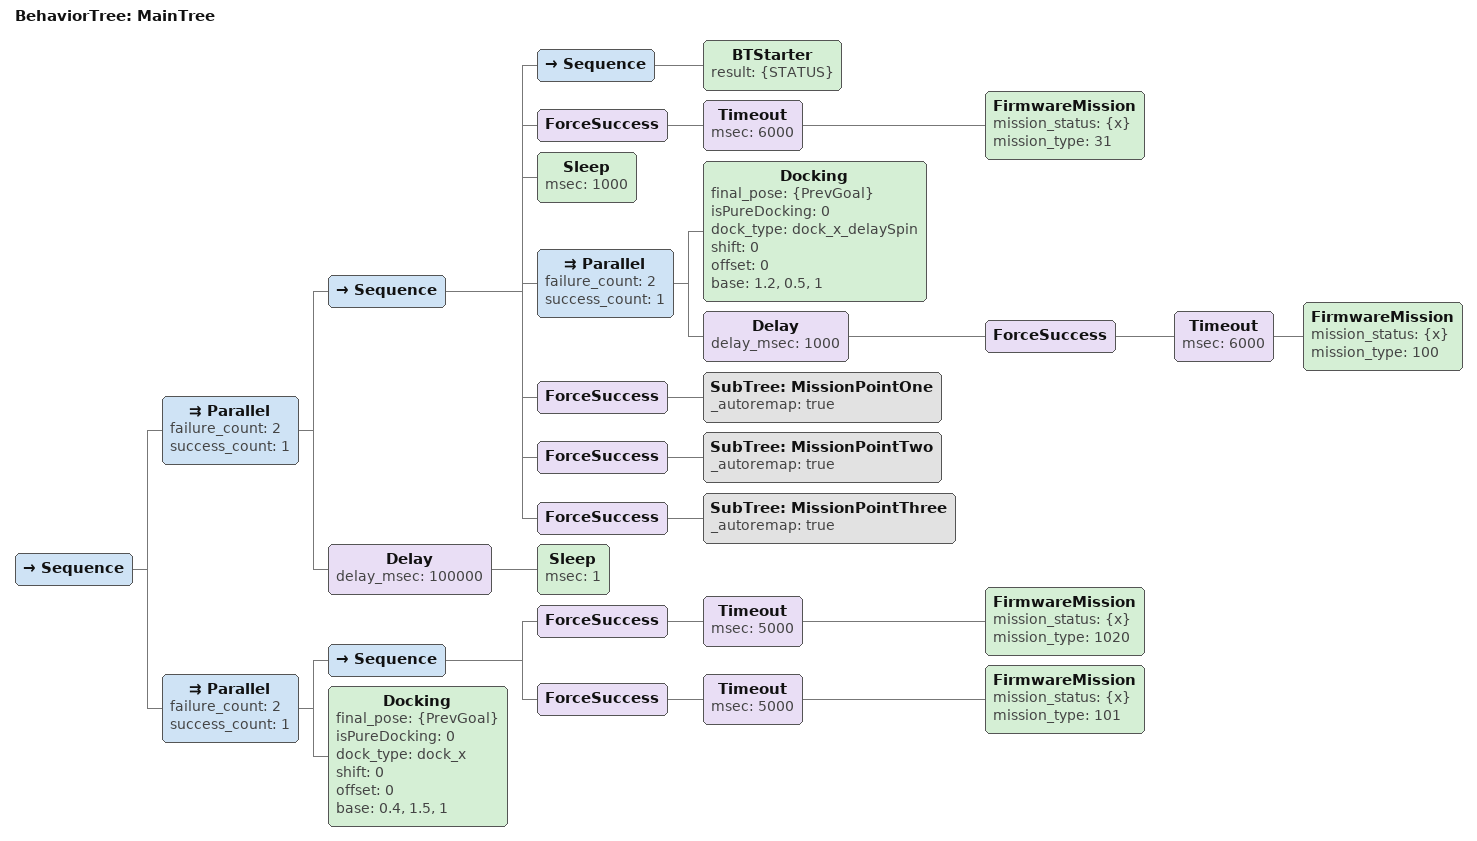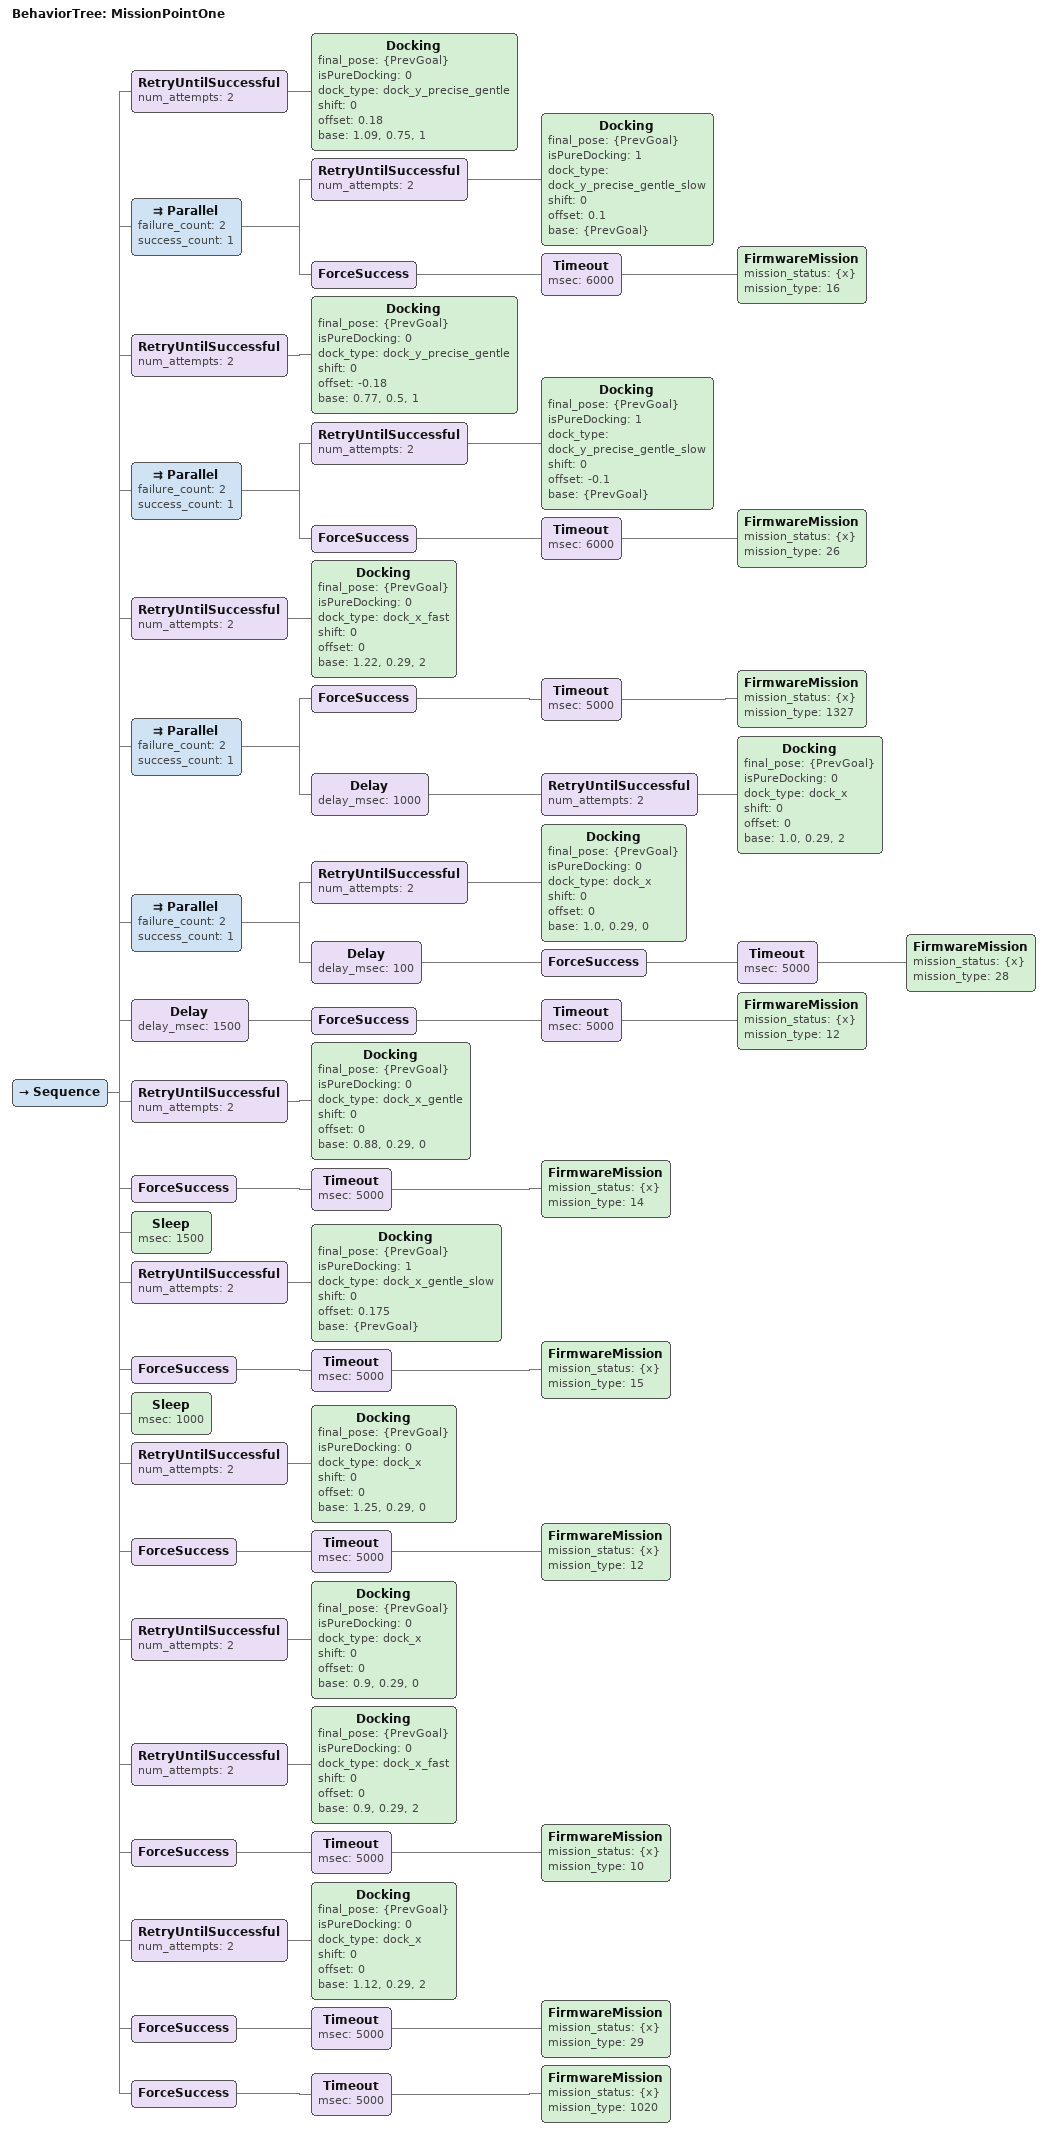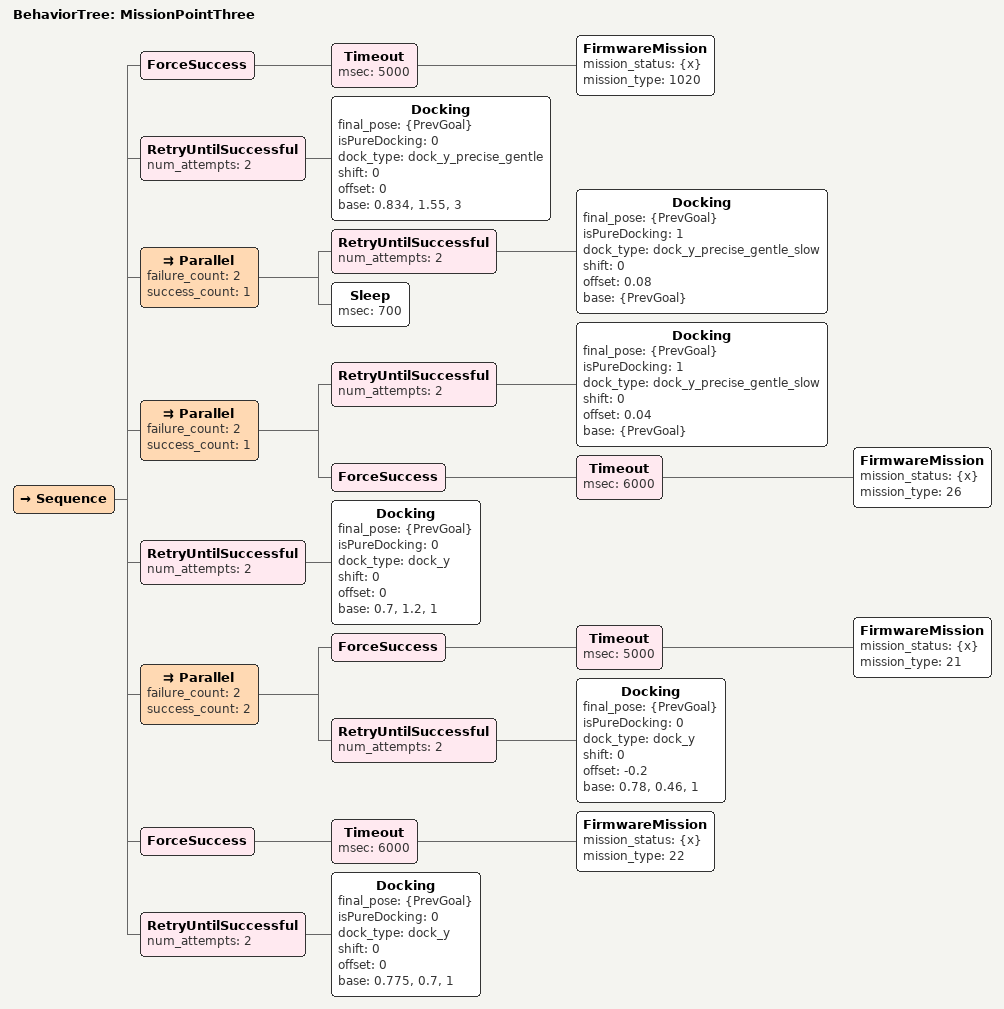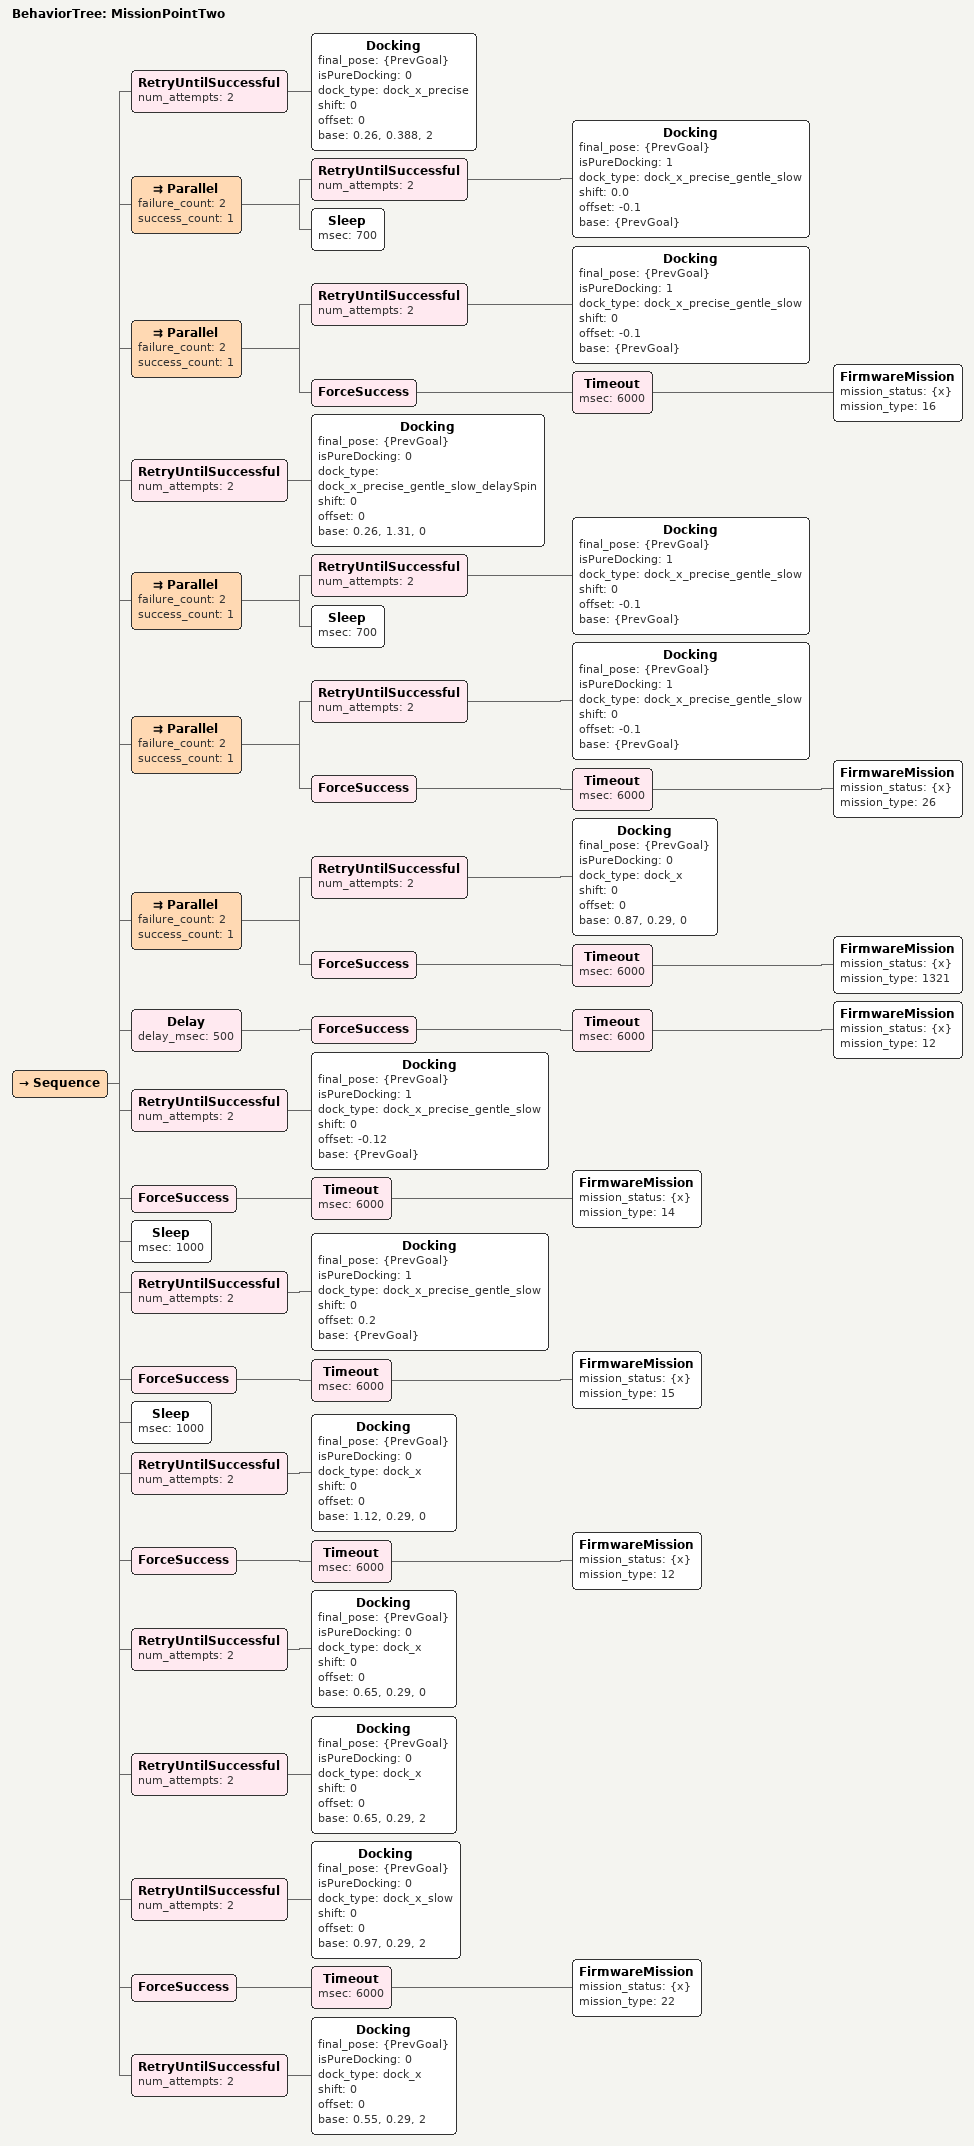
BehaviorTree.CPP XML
<?xml version="1.0" encoding="UTF-8"?>
<root BTCPP_format="4">
  <BehaviorTree ID="MainTree">
    <Sequence>
      <Parallel failure_count="2"
                success_count="1">
        <Sequence>
          <Sequence>
            <BTStarter result="{STATUS}"/>
          </Sequence>
          <ForceSuccess>
            <Timeout msec="6000">
              <FirmwareMission mission_status="{x}"
                               mission_type="31"/>
            </Timeout>
          </ForceSuccess>
          <Sleep msec="1000"/>
          <Parallel failure_count="2"
                    success_count="1">
            <Docking final_pose="{PrevGoal}"
                     isPureDocking="0"
                     dock_type="dock_x_delaySpin"
                     shift="0"
                     offset="0"
                     base="1.2, 0.5, 1"/>
            <Delay delay_msec="1000">
              <ForceSuccess>
                <Timeout msec="6000">
                  <FirmwareMission mission_status="{x}"
                                   mission_type="100"/>
                </Timeout>
              </ForceSuccess>
            </Delay>
          </Parallel>
          <ForceSuccess>
            <SubTree ID="MissionPointOne"
                     _autoremap="true"/>
          </ForceSuccess>
          <ForceSuccess>
            <SubTree ID="MissionPointTwo"
                     _autoremap="true"/>
          </ForceSuccess>
          <ForceSuccess>
            <SubTree ID="MissionPointThree"
                     _autoremap="true"/>
          </ForceSuccess>
        </Sequence>
        <Delay delay_msec="100000">
          <Sleep msec="1"/>
        </Delay>
      </Parallel>
      <Parallel failure_count="2"
                success_count="1">
        <Sequence>
          <ForceSuccess>
            <Timeout msec="5000">
              <FirmwareMission mission_status="{x}"
                               mission_type="1020"/>
            </Timeout>
          </ForceSuccess>
          <ForceSuccess>
            <Timeout msec="5000">
              <FirmwareMission mission_status="{x}"
                               mission_type="101"/>
            </Timeout>
          </ForceSuccess>
        </Sequence>
        <Docking final_pose="{PrevGoal}"
                 isPureDocking="0"
                 dock_type="dock_x"
                 shift="0"
                 offset="0"
                 base="0.4, 1.5, 1"/>
      </Parallel>
    </Sequence>
  </BehaviorTree>

  <BehaviorTree ID="MissionPointOne">
    <Sequence>
      <RetryUntilSuccessful num_attempts="2">
        <Docking final_pose="{PrevGoal}"
                 isPureDocking="0"
                 dock_type="dock_y_precise_gentle"
                 shift="0"
                 offset="0.18"
                 base="1.09, 0.75, 1"/>
      </RetryUntilSuccessful>
      <Parallel failure_count="2"
                success_count="1">
        <RetryUntilSuccessful num_attempts="2">
          <Docking final_pose="{PrevGoal}"
                   isPureDocking="1"
                   dock_type="dock_y_precise_gentle_slow"
                   shift="0"
                   offset="0.1"
                   base="{PrevGoal}"/>
        </RetryUntilSuccessful>
        <ForceSuccess>
          <Timeout msec="6000">
            <FirmwareMission mission_status="{x}"
                             mission_type="16"/>
          </Timeout>
        </ForceSuccess>
      </Parallel>
      <RetryUntilSuccessful num_attempts="2">
        <Docking final_pose="{PrevGoal}"
                 isPureDocking="0"
                 dock_type="dock_y_precise_gentle"
                 shift="0"
                 offset="-0.18"
                 base="0.77, 0.5, 1"/>
      </RetryUntilSuccessful>
      <Parallel failure_count="2"
                success_count="1">
        <RetryUntilSuccessful num_attempts="2">
          <Docking final_pose="{PrevGoal}"
                   isPureDocking="1"
                   dock_type="dock_y_precise_gentle_slow"
                   shift="0"
                   offset="-0.1"
                   base="{PrevGoal}"/>
        </RetryUntilSuccessful>
        <ForceSuccess>
          <Timeout msec="6000">
            <FirmwareMission mission_status="{x}"
                             mission_type="26"/>
          </Timeout>
        </ForceSuccess>
      </Parallel>
      <RetryUntilSuccessful num_attempts="2">
        <Docking final_pose="{PrevGoal}"
                 isPureDocking="0"
                 dock_type="dock_x_fast"
                 shift="0"
                 offset="0"
                 base="1.22, 0.29, 2"/>
      </RetryUntilSuccessful>
      <Parallel failure_count="2"
                success_count="1">
        <ForceSuccess>
          <Timeout msec="5000">
            <FirmwareMission mission_status="{x}"
                             mission_type="1327"/>
          </Timeout>
        </ForceSuccess>
        <Delay delay_msec="1000">
          <RetryUntilSuccessful num_attempts="2">
            <Docking final_pose="{PrevGoal}"
                     isPureDocking="0"
                     dock_type="dock_x"
                     shift="0"
                     offset="0"
                     base="1.0, 0.29, 2"/>
          </RetryUntilSuccessful>
        </Delay>
      </Parallel>
      <Parallel failure_count="2"
                success_count="1">
        <RetryUntilSuccessful num_attempts="2">
          <Docking final_pose="{PrevGoal}"
                   isPureDocking="0"
                   dock_type="dock_x"
                   shift="0"
                   offset="0"
                   base="1.0, 0.29, 0"/>
        </RetryUntilSuccessful>
        <Delay delay_msec="100">
          <ForceSuccess>
            <Timeout msec="5000">
              <FirmwareMission mission_status="{x}"
                               mission_type="28"/>
            </Timeout>
          </ForceSuccess>
        </Delay>
      </Parallel>
      <Delay delay_msec="1500">
        <ForceSuccess>
          <Timeout msec="5000">
            <FirmwareMission mission_status="{x}"
                             mission_type="12"/>
          </Timeout>
        </ForceSuccess>
      </Delay>
      <RetryUntilSuccessful num_attempts="2">
        <Docking final_pose="{PrevGoal}"
                 isPureDocking="0"
                 dock_type="dock_x_gentle"
                 shift="0"
                 offset="0"
                 base="0.88, 0.29, 0"/>
      </RetryUntilSuccessful>
      <ForceSuccess>
        <Timeout msec="5000">
          <FirmwareMission mission_status="{x}"
                           mission_type="14"/>
        </Timeout>
      </ForceSuccess>
      <Sleep msec="1500"/>
      <RetryUntilSuccessful num_attempts="2">
        <Docking final_pose="{PrevGoal}"
                 isPureDocking="1"
                 dock_type="dock_x_gentle_slow"
                 shift="0"
                 offset="0.175"
                 base="{PrevGoal}"/>
      </RetryUntilSuccessful>
      <ForceSuccess>
        <Timeout msec="5000">
          <FirmwareMission mission_status="{x}"
                           mission_type="15"/>
        </Timeout>
      </ForceSuccess>
      <Sleep msec="1000"/>
      <RetryUntilSuccessful num_attempts="2">
        <Docking final_pose="{PrevGoal}"
                 isPureDocking="0"
                 dock_type="dock_x"
                 shift="0"
                 offset="0"
                 base="1.25, 0.29, 0"/>
      </RetryUntilSuccessful>
      <ForceSuccess>
        <Timeout msec="5000">
          <FirmwareMission mission_status="{x}"
                           mission_type="12"/>
        </Timeout>
      </ForceSuccess>
      <RetryUntilSuccessful num_attempts="2">
        <Docking final_pose="{PrevGoal}"
                 isPureDocking="0"
                 dock_type="dock_x"
                 shift="0"
                 offset="0"
                 base="0.9, 0.29, 0"/>
      </RetryUntilSuccessful>
      <RetryUntilSuccessful num_attempts="2">
        <Docking final_pose="{PrevGoal}"
                 isPureDocking="0"
                 dock_type="dock_x_fast"
                 shift="0"
                 offset="0"
                 base="0.9, 0.29, 2"/>
      </RetryUntilSuccessful>
      <ForceSuccess>
        <Timeout msec="5000">
          <FirmwareMission mission_status="{x}"
                           mission_type="10"/>
        </Timeout>
      </ForceSuccess>
      <RetryUntilSuccessful num_attempts="2">
        <Docking final_pose="{PrevGoal}"
                 isPureDocking="0"
                 dock_type="dock_x"
                 shift="0"
                 offset="0"
                 base="1.12, 0.29, 2"/>
      </RetryUntilSuccessful>
      <ForceSuccess>
        <Timeout msec="5000">
          <FirmwareMission mission_status="{x}"
                           mission_type="29"/>
        </Timeout>
      </ForceSuccess>
      <ForceSuccess>
        <Timeout msec="5000">
          <FirmwareMission mission_status="{x}"
                           mission_type="1020"/>
        </Timeout>
      </ForceSuccess>
    </Sequence>
  </BehaviorTree>

  <BehaviorTree ID="MissionPointThree">
    <Sequence>
      <ForceSuccess>
        <Timeout msec="5000">
          <FirmwareMission mission_status="{x}"
                           mission_type="1020"/>
        </Timeout>
      </ForceSuccess>
      <RetryUntilSuccessful num_attempts="2">
        <Docking final_pose="{PrevGoal}"
                 isPureDocking="0"
                 dock_type="dock_y_precise_gentle"
                 shift="0"
                 offset="0"
                 base="0.834, 1.55, 3"/>
      </RetryUntilSuccessful>
      <Parallel failure_count="2"
                success_count="1">
        <RetryUntilSuccessful num_attempts="2">
          <Docking final_pose="{PrevGoal}"
                   isPureDocking="1"
                   dock_type="dock_y_precise_gentle_slow"
                   shift="0"
                   offset="0.08"
                   base="{PrevGoal}"/>
        </RetryUntilSuccessful>
        <Sleep msec="700"/>
      </Parallel>
      <Parallel failure_count="2"
                success_count="1">
        <RetryUntilSuccessful num_attempts="2">
          <Docking final_pose="{PrevGoal}"
                   isPureDocking="1"
                   dock_type="dock_y_precise_gentle_slow"
                   shift="0"
                   offset="0.04"
                   base="{PrevGoal}"/>
        </RetryUntilSuccessful>
        <ForceSuccess>
          <Timeout msec="6000">
            <FirmwareMission mission_status="{x}"
                             mission_type="26"/>
          </Timeout>
        </ForceSuccess>
      </Parallel>
      <RetryUntilSuccessful num_attempts="2">
        <Docking final_pose="{PrevGoal}"
                 isPureDocking="0"
                 dock_type="dock_y"
                 shift="0"
                 offset="0"
                 base="0.7, 1.2, 1"/>
      </RetryUntilSuccessful>
      <Parallel failure_count="2"
                success_count="2">
        <ForceSuccess>
          <Timeout msec="5000">
            <FirmwareMission mission_status="{x}"
                             mission_type="21"/>
          </Timeout>
        </ForceSuccess>
        <RetryUntilSuccessful num_attempts="2">
          <Docking final_pose="{PrevGoal}"
                   isPureDocking="0"
                   dock_type="dock_y"
                   shift="0"
                   offset="-0.2"
                   base="0.78, 0.46, 1"/>
        </RetryUntilSuccessful>
      </Parallel>
      <ForceSuccess>
        <Timeout msec="6000">
          <FirmwareMission mission_status="{x}"
                           mission_type="22"/>
        </Timeout>
      </ForceSuccess>
      <RetryUntilSuccessful num_attempts="2">
        <Docking final_pose="{PrevGoal}"
                 isPureDocking="0"
                 dock_type="dock_y"
                 shift="0"
                 offset="0"
                 base="0.775, 0.7, 1"/>
      </RetryUntilSuccessful>
    </Sequence>
  </BehaviorTree>

  <BehaviorTree ID="MissionPointTwo">
    <Sequence>
      <RetryUntilSuccessful num_attempts="2">
        <Docking final_pose="{PrevGoal}"
                 isPureDocking="0"
                 dock_type="dock_x_precise"
                 shift="0"
                 offset="0"
                 base="0.26, 0.388, 2"/>
      </RetryUntilSuccessful>
      <Parallel failure_count="2"
                success_count="1">
        <RetryUntilSuccessful num_attempts="2">
          <Docking final_pose="{PrevGoal}"
                   isPureDocking="1"
                   dock_type="dock_x_precise_gentle_slow"
                   shift="0.0"
                   offset="-0.1"
                   base="{PrevGoal}"/>
        </RetryUntilSuccessful>
        <Sleep msec="700"/>
      </Parallel>
      <Parallel failure_count="2"
                success_count="1">
        <RetryUntilSuccessful num_attempts="2">
          <Docking final_pose="{PrevGoal}"
                   isPureDocking="1"
                   dock_type="dock_x_precise_gentle_slow"
                   shift="0"
                   offset="-0.1"
                   base="{PrevGoal}"/>
        </RetryUntilSuccessful>
        <ForceSuccess>
          <Timeout msec="6000">
            <FirmwareMission mission_status="{x}"
                             mission_type="16"/>
          </Timeout>
        </ForceSuccess>
      </Parallel>
      <RetryUntilSuccessful num_attempts="2">
        <Docking final_pose="{PrevGoal}"
                 isPureDocking="0"
                 dock_type="dock_x_precise_gentle_slow_delaySpin"
                 shift="0"
                 offset="0"
                 base="0.26, 1.31, 0"/>
      </RetryUntilSuccessful>
      <Parallel failure_count="2"
                success_count="1">
        <RetryUntilSuccessful num_attempts="2">
          <Docking final_pose="{PrevGoal}"
                   isPureDocking="1"
                   dock_type="dock_x_precise_gentle_slow"
                   shift="0"
                   offset="-0.1"
                   base="{PrevGoal}"/>
        </RetryUntilSuccessful>
        <Sleep msec="700"/>
      </Parallel>
      <Parallel failure_count="2"
                success_count="1">
        <RetryUntilSuccessful num_attempts="2">
          <Docking final_pose="{PrevGoal}"
                   isPureDocking="1"
                   dock_type="dock_x_precise_gentle_slow"
                   shift="0"
                   offset="-0.1"
                   base="{PrevGoal}"/>
        </RetryUntilSuccessful>
        <ForceSuccess>
          <Timeout msec="6000">
            <FirmwareMission mission_status="{x}"
                             mission_type="26"/>
          </Timeout>
        </ForceSuccess>
      </Parallel>
      <Parallel failure_count="2"
                success_count="1">
        <RetryUntilSuccessful num_attempts="2">
          <Docking final_pose="{PrevGoal}"
                   isPureDocking="0"
                   dock_type="dock_x"
                   shift="0"
                   offset="0"
                   base="0.87, 0.29, 0"/>
        </RetryUntilSuccessful>
        <ForceSuccess>
          <Timeout msec="6000">
            <FirmwareMission mission_status="{x}"
                             mission_type="1321"/>
          </Timeout>
        </ForceSuccess>
      </Parallel>
      <Delay delay_msec="500">
        <ForceSuccess>
          <Timeout msec="6000">
            <FirmwareMission mission_status="{x}"
                             mission_type="12"/>
          </Timeout>
        </ForceSuccess>
      </Delay>
      <RetryUntilSuccessful num_attempts="2">
        <Docking final_pose="{PrevGoal}"
                 isPureDocking="1"
                 dock_type="dock_x_precise_gentle_slow"
                 shift="0"
                 offset="-0.12"
                 base="{PrevGoal}"/>
      </RetryUntilSuccessful>
      <ForceSuccess>
        <Timeout msec="6000">
          <FirmwareMission mission_status="{x}"
                           mission_type="14"/>
        </Timeout>
      </ForceSuccess>
      <Sleep msec="1000"/>
      <RetryUntilSuccessful num_attempts="2">
        <Docking final_pose="{PrevGoal}"
                 isPureDocking="1"
                 dock_type="dock_x_precise_gentle_slow"
                 shift="0"
                 offset="0.2"
                 base="{PrevGoal}"/>
      </RetryUntilSuccessful>
      <ForceSuccess>
        <Timeout msec="6000">
          <FirmwareMission mission_status="{x}"
                           mission_type="15"/>
        </Timeout>
      </ForceSuccess>
      <Sleep msec="1000"/>
      <RetryUntilSuccessful num_attempts="2">
        <Docking final_pose="{PrevGoal}"
                 isPureDocking="0"
                 dock_type="dock_x"
                 shift="0"
                 offset="0"
                 base="1.12, 0.29, 0"/>
      </RetryUntilSuccessful>
      <ForceSuccess>
        <Timeout msec="6000">
          <FirmwareMission mission_status="{x}"
                           mission_type="12"/>
        </Timeout>
      </ForceSuccess>
      <RetryUntilSuccessful num_attempts="2">
        <Docking final_pose="{PrevGoal}"
                 isPureDocking="0"
                 dock_type="dock_x"
                 shift="0"
                 offset="0"
                 base="0.65, 0.29, 0"/>
      </RetryUntilSuccessful>
      <RetryUntilSuccessful num_attempts="2">
        <Docking final_pose="{PrevGoal}"
                 isPureDocking="0"
                 dock_type="dock_x"
                 shift="0"
                 offset="0"
                 base="0.65, 0.29, 2"/>
      </RetryUntilSuccessful>
      <RetryUntilSuccessful num_attempts="2">
        <Docking final_pose="{PrevGoal}"
                 isPureDocking="0"
                 dock_type="dock_x_slow"
                 shift="0"
                 offset="0"
                 base="0.97, 0.29, 2"/>
      </RetryUntilSuccessful>
      <ForceSuccess>
        <Timeout msec="6000">
          <FirmwareMission mission_status="{x}"
                           mission_type="22"/>
        </Timeout>
      </ForceSuccess>
      <RetryUntilSuccessful num_attempts="2">
        <Docking final_pose="{PrevGoal}"
                 isPureDocking="0"
                 dock_type="dock_x"
                 shift="0"
                 offset="0"
                 base="0.55, 0.29, 2"/>
      </RetryUntilSuccessful>
    </Sequence>
  </BehaviorTree>

</root>
